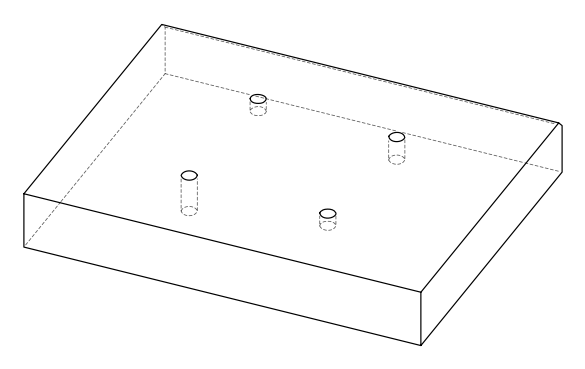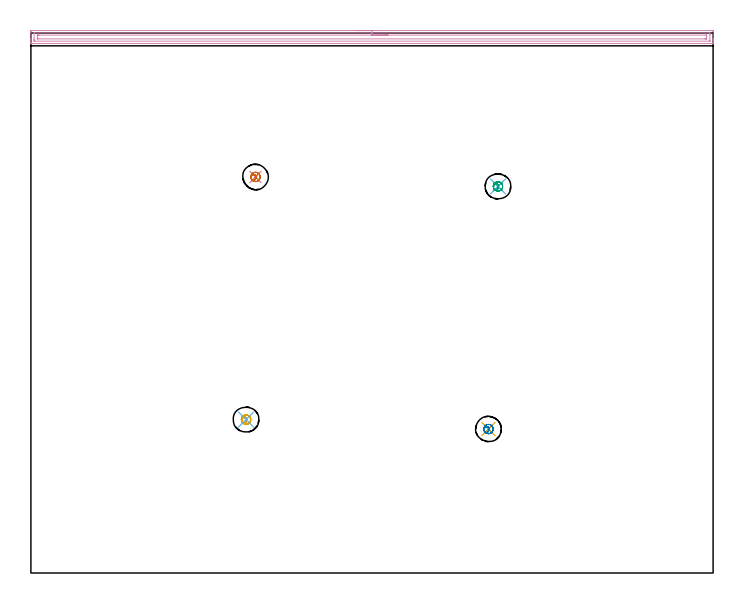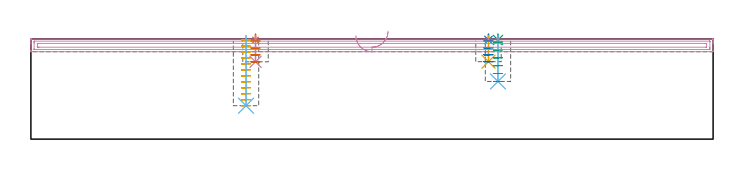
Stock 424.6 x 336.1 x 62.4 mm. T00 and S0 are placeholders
(PLAN: 12 operations, 5 tool changes, 14 min)
(1 SPOT_DRILL | STEP1POCKET | NXT0321_9005460120000 | 0.03 min | 2 mm3)
(2 SPOT_DRILL_1 | STEP1POCKET_2 | NXT0321_9005460120000 | 0.03 min | 3 mm3)
(3 SPOT_DRILL_2 | STEP1POCKET_3 | NXT0321_9005460120000 | 0.03 min | 3 mm3)
(4 DRILL_BLIND_HOLE_INTO_CENTER | STEP1POCKET | NXT0301_128 | 0.07 min | 1487 mm3)
(5 DRILL_BLIND_HOLE_INTO_CENTER_1 | STEP1POCKET_2 | NXT0301_128 | 0.07 min | 1476 mm3)
(6 DRILL_BLIND_HOLE_INTO_CENTER_2 | STEP1POCKET_3 | NXT0301_128 | 0.12 min | 2862 mm3)
(7 MILL_ROUGH_BLIND_HOLE_CONTOUR | STEP1POCKET | NXT0201_010 | Spiral | 0.47 min | 1310 mm3)
(8 MILL_ROUGH_BLIND_HOLE_CONTOUR_1 | STEP1POCKET_2 | NXT0201_010 | Spiral | 0.47 min | 1303 mm3)
(9 MILL_ROUGH_BLIND_HOLE_CONTOUR_2 | STEP1POCKET_3 | NXT0201_010 | Spiral | 0.71 min | 2325 mm3)
(10 AREA_MILL | FG_CHAMFER_SURFACE | UGT0205_001 | 10.41 min | 13587 mm3)
(11 MILL_BLIND_HOLE_FROM_SOLID_MATERIAL | STEP1POCKET_1 | NXT0201_010 | Spiral | 1.42 min | 8149 mm3)
(12 BORE_BLIND_HOLE | STEP1POCKET_1 | UGT0332_074 | 0.18 min | 4 mm3)
(TOOL NXT0321_9005460120000 | NC Spot Drill, 142deg, 12mm, Carbide, Uncoated | D12 PA142 FL30 Z2)
(TOOL NXT0301_128 | Carbide Drill 12mm [861.1-1200-036A1-GP GC34] | D12 PA150 FL37.4 Z2)
(TOOL NXT0201_010 | ENDMILL 10mm [2P460-1000-NA 1630] | D10 FL30 Z6)
(TOOL UGT0205_001 | Chamfer Mill 20 x 3 x 45 deg. | D20 FL50 Z2)
(TOOL UGT0332_074 | 15.8 mm Rough Boring Bar | D15.8)
(OP 1 SPOT_DRILL)
G17 G21 G94 G90
T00 M6
G54
G17 G0 G90 X139.8 Y246.5 S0 M3
G43 Z72.4 H0
G94 G81 G98 Z61.72 F250. R65.4
G80
M5
M2
(OP 2 SPOT_DRILL_1)
G17 G21 G94 G90
T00 M6
G54
G17 G0 G90 X284.8 Y89.6 S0 M3
G43 Z72.4 H0
G94 G81 G98 Z61.72 F250. R65.4
G80
M5
M2
(OP 3 SPOT_DRILL_2)
G17 G21 G94 G90
T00 M6
G54
G17 G0 G90 X290.7 Y240.6 S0 M3
G43 Z72.4 H0
G94 G81 G98 Z61.72 F250. R65.4
G80
M5
M2
(OP 4 DRILL_BLIND_HOLE_INTO_CENTER)
G17 G21 G94 G90
T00 M6
G54
G17 G0 G90 X139.8 Y246.5 S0 M3
G43 Z72.4 H1
G94 G81 G98 Z48.1 F250. R64.4
G80
M5
M2
(OP 5 DRILL_BLIND_HOLE_INTO_CENTER_1)
G17 G21 G94 G90
T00 M6
G54
G17 G0 G90 X284.8 Y89.6 S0 M3
G43 Z72.4 H1
G94 G81 G98 Z48.2 F250. R64.4
G80
M5
M2
(OP 6 DRILL_BLIND_HOLE_INTO_CENTER_2)
G17 G21 G94 G90
T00 M6
G54
G17 G0 G90 X290.7 Y240.6 S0 M3
G43 Z72.4 H1
G94 G81 G98 Z35.9 F250. R64.4
G80
M5
M2
(OP 7 MILL_ROUGH_BLIND_HOLE_CONTOUR)
G17 G21 G94 G90
T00 M6
G54
G17 G0 G90 X139.8 Y246.5 S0 M3
G43 Z72.4 H1
Z61.075
G94 G3 X140.256 Y247.088 R0.471 F250.
X139.439 Y247.904 R1.134
X137.427 Y247.216 R1.941
X137.259 Y245.103 R1.928
X141.197 Y243.959 R2.9
X137.259 Y245.103 R-2.9
X139.228 Y244.531 R1.45
X139.8 Y246.5 R1.45
G0 Z56.75
G3 X140.256 Y247.088 R0.471
X139.439 Y247.904 R1.134
X137.427 Y247.216 R1.941
X137.259 Y245.103 R1.928
X141.197 Y243.959 R2.9
X137.259 Y245.103 R-2.9
X139.228 Y244.531 R1.45
X139.8 Y246.5 R1.45
G0 Z52.425
G3 X140.256 Y247.088 R0.471
X139.439 Y247.904 R1.134
X137.427 Y247.216 R1.941
X137.259 Y245.103 R1.928
X141.197 Y243.959 R2.9
X137.259 Y245.103 R-2.9
X139.228 Y244.531 R1.45
X139.8 Y246.5 R1.45
G0 Z48.1
G3 X140.256 Y247.088 R0.471
X139.439 Y247.904 R1.134
X137.427 Y247.216 R1.941
X137.259 Y245.103 R1.928
X141.197 Y243.959 R2.9
X137.259 Y245.103 R-2.9
X139.228 Y244.531 R1.45
X139.8 Y246.5 R1.45
G0 Z72.4
M5
M2
(OP 8 MILL_ROUGH_BLIND_HOLE_CONTOUR_1)
G17 G21 G94 G90
T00 M6
G54
G17 G0 G90 X284.8 Y89.6 S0 M3
G43 Z72.4 H1
Z61.1
G94 G3 X285.256 Y90.188 R0.471 F250.
X284.439 Y91.004 R1.134
X282.427 Y90.316 R1.941
X282.259 Y88.203 R1.928
X286.197 Y87.059 R2.9
X282.259 Y88.203 R-2.9
X284.228 Y87.631 R1.45
X284.8 Y89.6 R1.45
G0 Z56.8
G3 X285.256 Y90.188 R0.471
X284.439 Y91.004 R1.134
X282.427 Y90.316 R1.941
X282.259 Y88.203 R1.928
X286.197 Y87.059 R2.9
X282.259 Y88.203 R-2.9
X284.228 Y87.631 R1.45
X284.8 Y89.6 R1.45
G0 Z52.5
G3 X285.256 Y90.188 R0.471
X284.439 Y91.004 R1.134
X282.427 Y90.316 R1.941
X282.259 Y88.203 R1.928
X286.197 Y87.059 R2.9
X282.259 Y88.203 R-2.9
X284.228 Y87.631 R1.45
X284.8 Y89.6 R1.45
G0 Z48.2
G3 X285.256 Y90.188 R0.471
X284.439 Y91.004 R1.134
X282.427 Y90.316 R1.941
X282.259 Y88.203 R1.928
X286.197 Y87.059 R2.9
X282.259 Y88.203 R-2.9
X284.228 Y87.631 R1.45
X284.8 Y89.6 R1.45
G0 Z72.4
M5
M2
(OP 9 MILL_ROUGH_BLIND_HOLE_CONTOUR_2)
G17 G21 G94 G90
T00 M6
G54
G17 G0 G90 X290.7 Y240.6 S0 M3
G43 Z72.4 H1
Z60.483
G94 G3 X291.156 Y241.188 R0.471 F250.
X290.339 Y242.004 R1.134
X288.327 Y241.316 R1.941
X288.159 Y239.203 R1.928
X292.097 Y238.059 R2.9
X288.159 Y239.203 R-2.9
X290.128 Y238.631 R1.45
X290.7 Y240.6 R1.45
G0 Z55.567
G3 X291.156 Y241.188 R0.471
X290.339 Y242.004 R1.134
X288.327 Y241.316 R1.941
X288.159 Y239.203 R1.928
X292.097 Y238.059 R2.9
X288.159 Y239.203 R-2.9
X290.128 Y238.631 R1.45
X290.7 Y240.6 R1.45
G0 Z50.65
G3 X291.156 Y241.188 R0.471
X290.339 Y242.004 R1.134
X288.327 Y241.316 R1.941
X288.159 Y239.203 R1.928
X292.097 Y238.059 R2.9
X288.159 Y239.203 R-2.9
X290.128 Y238.631 R1.45
X290.7 Y240.6 R1.45
G0 Z45.733
G3 X291.156 Y241.188 R0.471
X290.339 Y242.004 R1.134
X288.327 Y241.316 R1.941
X288.159 Y239.203 R1.928
X292.097 Y238.059 R2.9
X288.159 Y239.203 R-2.9
X290.128 Y238.631 R1.45
X290.7 Y240.6 R1.45
G0 Z40.817
G3 X291.156 Y241.188 R0.471
X290.339 Y242.004 R1.134
X288.327 Y241.316 R1.941
X288.159 Y239.203 R1.928
X292.097 Y238.059 R2.9
X288.159 Y239.203 R-2.9
X290.128 Y238.631 R1.45
X290.7 Y240.6 R1.45
G0 Z35.9
G3 X291.156 Y241.188 R0.471
X290.339 Y242.004 R1.134
X288.327 Y241.316 R1.941
X288.159 Y239.203 R1.928
X292.097 Y238.059 R2.9
X288.159 Y239.203 R-2.9
X290.128 Y238.631 R1.45
X290.7 Y240.6 R1.45
G0 Z72.4
M5
M2
(OP 10 AREA_MILL)
G17 G21 G94 G90
T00 M6
G54
G17 G0 G90 X202.3 Y337.6 S1061 M3
G43 Z72.4 H0
Z64.4
G94 G1 X202.338 Z63.528 F250.
X202.452 Z62.663
X202.641 Z61.812
X202.903 Z60.98
X203.237 Z60.174
X203.64 Z59.4
X204.109 Z58.664
X204.64 Z57.972
X205.229 Z57.329
X205.872 Z56.74
X206.564 Z56.208
X207.3 Z55.74
X208.074 Z55.337
X208.88 Z55.003
X209.712 Z54.741
X210.564 Z54.552
X211.428 Z54.438
X212.3 Z54.4
X423.51
X423.984 Y337.599 Z54.401
X424.454 Y337.595 Z54.403
X424.591 Y337.592 Z54.406
X424.6 Y337.131 Z54.866
Y332.717 Z59.277
Y332.169 Z59.828
Y331.835 Z60.162
Y331.286 Z60.71
Y330.952 Z61.043
Y330.284 Z61.716
Y329.955 Z62.045
X424.593 Y329.61 Z62.381
X424.591 Y329.603 Z62.388
X424.431 Y329.6 Z62.4
X0.169
X0.007 Y329.602 Z62.388
X0. Y329.61 Z62.38
Y329.955 Z62.044
Y330.283 Z61.716
Y330.952 Z61.043
Y332.169 Z59.828
Y332.717 Z59.277
Y336.857 Z55.14
X0.003 Y337.131 Z54.866
X0.009 Y337.592 Z54.406
X0.146 Y337.595 Z54.403
X0.616 Y337.6 Z54.4
X212.3
Y336.186 Z55.814
X422.198 Y336.185 Z55.815
X422.262
X422.577 Y336.179 Z55.821
X422.59 Y336.077 Z55.923
X422.597 Y335.854 Z56.146
X422.599 Y335.365 Z56.635
X422.6 Y334.968 Z57.032
X422.599 Y331.438 Z60.562
X422.592 Y331.04 Z60.96
X422.59 Y331.02 Z60.98
X422.585 Y331.018 Z60.982
X422.561 Y331.016 Z60.984
X422.509 Y331.015 Z60.985
X422.405 Y331.014 Z60.986
X2.402 Y331.015 Z60.985
X2.338
X2.023 Y331.021 Z60.979
X2.01 Y331.123 Z60.877
X2.003 Y331.346 Z60.654
X2.001 Y331.835 Z60.165
X2. Y332.232 Z59.768
X2.001 Y335.762 Z56.238
X2.008 Y336.16 Z55.84
X2.01 Y336.18 Z55.82
X2.015 Y336.182 Z55.818
X2.039 Y336.184 Z55.816
X2.091 Y336.185 Z55.815
X2.195 Y336.186 Z55.814
X212.3
Y334.772 Z57.228
X420.12 Y334.771 Z57.229
X420.412 Y334.77 Z57.23
X420.509 Y334.768 Z57.232
X420.578 Y334.765 Z57.235
X420.59 Y334.668 Z57.332
X420.595 Y334.483 Z57.517
X420.599 Y334.297 Z57.703
Y332.717 Z59.283
X420.597 Y332.534 Z59.466
X420.591 Y332.47 Z59.53
X420.585 Y332.435 Z59.565
X420.557 Y332.434 Z59.566
X420.412 Y332.431 Z59.569
X419.81 Y332.429 Z59.571
X419.518 Y332.428 Z59.572
X4.48 Y332.429 Z59.571
X4.188 Y332.43 Z59.57
X4.091 Y332.432 Z59.568
X4.022 Y332.435 Z59.565
X4.01 Y332.532 Z59.468
X4.005 Y332.717 Z59.283
X4.001 Y332.903 Z59.097
Y334.483 Z57.517
X4.003 Y334.666 Z57.334
X4.009 Y334.73 Z57.27
X4.015 Y334.765 Z57.235
X4.043 Y334.766 Z57.234
X4.188 Y334.769 Z57.231
X4.79 Y334.771 Z57.229
X5.082
X212.3 Y334.772 Z57.228
X213.172 Z57.267
X214.037 Z57.38
X214.888 Z57.569
X215.72 Z57.832
X216.526 Z58.165
X217.3 Z58.568
X218.036 Z59.037
X218.728 Z59.568
X219.371 Z60.157
X219.96 Z60.801
X220.492 Z61.493
X220.96 Z62.228
X221.363 Z63.002
X221.697 Z63.808
X221.959 Z64.64
X222.148 Z65.492
X222.262 Z66.357
X222.3 Z67.228
G0 Z72.4
M5
M2
(OP 11 MILL_BLIND_HOLE_FROM_SOLID_MATERIAL)
G17 G21 G94 G90
T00 M6
G54
G17 G0 G90 X133.9 Y95.5 S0 M3
G43 Z72.4 H1
Z61.683
G94 G3 X134.356 Y96.088 R0.471 F250.
X133.539 Y96.904 R1.134
X131.527 Y96.216 R1.941
X131.359 Y94.103 R1.928
X135.297 Y92.959 R2.9
X131.359 Y94.103 R-2.9
X133.328 Y93.531 R1.45
X133.9 Y95.5 R1.45
G0 Z57.967
G3 X134.356 Y96.088 R0.471
X133.539 Y96.904 R1.134
X131.527 Y96.216 R1.941
X131.359 Y94.103 R1.928
X135.297 Y92.959 R2.9
X131.359 Y94.103 R-2.9
X133.328 Y93.531 R1.45
X133.9 Y95.5 R1.45
G0 Z54.25
G3 X134.356 Y96.088 R0.471
X133.539 Y96.904 R1.134
X131.527 Y96.216 R1.941
X131.359 Y94.103 R1.928
X135.297 Y92.959 R2.9
X131.359 Y94.103 R-2.9
X133.328 Y93.531 R1.45
X133.9 Y95.5 R1.45
G0 Z50.533
G3 X134.356 Y96.088 R0.471
X133.539 Y96.904 R1.134
X131.527 Y96.216 R1.941
X131.359 Y94.103 R1.928
X135.297 Y92.959 R2.9
X131.359 Y94.103 R-2.9
X133.328 Y93.531 R1.45
X133.9 Y95.5 R1.45
G0 Z46.817
G3 X134.356 Y96.088 R0.471
X133.539 Y96.904 R1.134
X131.527 Y96.216 R1.941
X131.359 Y94.103 R1.928
X135.297 Y92.959 R2.9
X131.359 Y94.103 R-2.9
X133.328 Y93.531 R1.45
X133.9 Y95.5 R1.45
G0 Z43.1
G3 X134.356 Y96.088 R0.471
X133.539 Y96.904 R1.134
X131.527 Y96.216 R1.941
X131.359 Y94.103 R1.928
X135.297 Y92.959 R2.9
X131.359 Y94.103 R-2.9
X133.328 Y93.531 R1.45
X133.9 Y95.5 R1.45
G0 Z39.383
G3 X134.356 Y96.088 R0.471
X133.539 Y96.904 R1.134
X131.527 Y96.216 R1.941
X131.359 Y94.103 R1.928
X135.297 Y92.959 R2.9
X131.359 Y94.103 R-2.9
X133.328 Y93.531 R1.45
X133.9 Y95.5 R1.45
G0 Z35.667
G3 X134.356 Y96.088 R0.471
X133.539 Y96.904 R1.134
X131.527 Y96.216 R1.941
X131.359 Y94.103 R1.928
X135.297 Y92.959 R2.9
X131.359 Y94.103 R-2.9
X133.328 Y93.531 R1.45
X133.9 Y95.5 R1.45
G0 Z31.95
G3 X134.356 Y96.088 R0.471
X133.539 Y96.904 R1.134
X131.527 Y96.216 R1.941
X131.359 Y94.103 R1.928
X135.297 Y92.959 R2.9
X131.359 Y94.103 R-2.9
X133.328 Y93.531 R1.45
X133.9 Y95.5 R1.45
G0 Z28.233
G3 X134.356 Y96.088 R0.471
X133.539 Y96.904 R1.134
X131.527 Y96.216 R1.941
X131.359 Y94.103 R1.928
X135.297 Y92.959 R2.9
X131.359 Y94.103 R-2.9
X133.328 Y93.531 R1.45
X133.9 Y95.5 R1.45
G0 Z24.517
G3 X134.356 Y96.088 R0.471
X133.539 Y96.904 R1.134
X131.527 Y96.216 R1.941
X131.359 Y94.103 R1.928
X135.297 Y92.959 R2.9
X131.359 Y94.103 R-2.9
X133.328 Y93.531 R1.45
X133.9 Y95.5 R1.45
G0 Z20.8
G3 X134.356 Y96.088 R0.471
X133.539 Y96.904 R1.134
X131.527 Y96.216 R1.941
X131.359 Y94.103 R1.928
X135.297 Y92.959 R2.9
X131.359 Y94.103 R-2.9
X133.328 Y93.531 R1.45
X133.9 Y95.5 R1.45
G0 Z72.4
M5
M2
(OP 12 BORE_BLIND_HOLE)
G17 G21 G94 G90
T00 M6
G54
G17 G0 G90 X133.9 Y95.5 S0 M3
G43 Z72.4 H0
G94 G85 G98 Z20.8 F250. R64.4
G80
M5
M2
